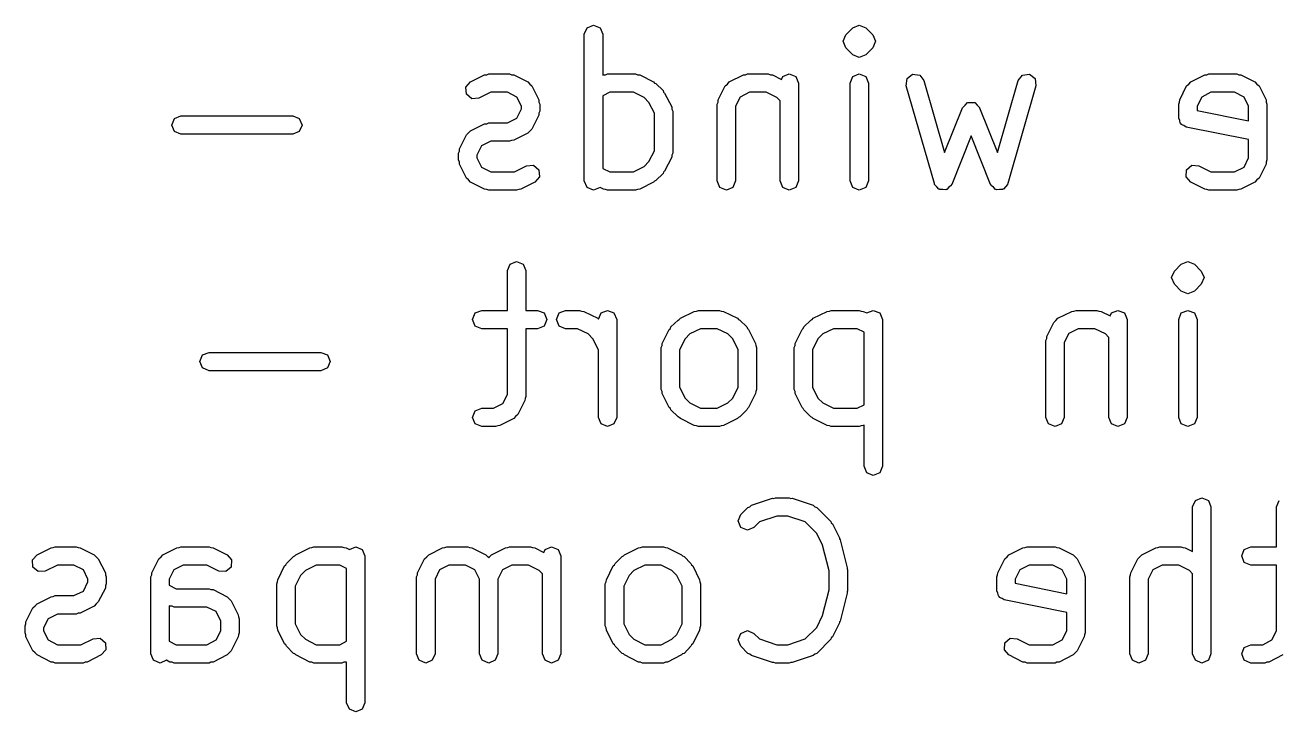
# Model space of a CAD drawing. Extents: x 36 to 138, y -125 to -38.
# Drawn here: x 121.08 to 129.61, y -106.43 to -101.75 of the extents above; entities that cross this region are included whole.
import ezdxf

# ---------------------------------------------------------------- set-up
doc = ezdxf.new("R2010")
doc.units = 0
doc.layers.add('BLACK', color=7, linetype='CONTINUOUS')

msp = doc.modelspace()

# ---------------------------------------------------------------- linework, layer by layer
at = {"layer": 'BLACK', "linetype": 'CONTINUOUS'}
for p, q in [((124.888, -101.815), (124.907, -101.771)), ((124.907, -101.771), (124.951, -101.753)), ((124.951, -101.753), (124.995, -101.771)), ((124.995, -101.771), (125.013, -101.815)), ((126.669, -101.819), (126.716, -101.771)), ((126.716, -101.771), (126.76, -101.753)), ((126.716, -101.771), (126.716, -101.771)), ((126.76, -101.753), (126.805, -101.771)), ((126.805, -101.771), (126.852, -101.819)), ((124.888, -102.815), (124.888, -101.815)), ((125.013, -101.815), (125.013, -102.095)), ((126.65, -101.863), (126.669, -101.819)), ((126.669, -101.907), (126.65, -101.863)), ((126.852, -101.819), (126.871, -101.863)), ((126.871, -101.863), (126.852, -101.907)), ((126.716, -101.955), (126.669, -101.907)), ((126.76, -101.973), (126.716, -101.955)), ((126.805, -101.955), (126.76, -101.973)), ((126.852, -101.907), (126.805, -101.955)), ((126.805, -101.955), (126.805, -101.955)), ((124.082, -102.176), (124.113, -102.14)), ((124.113, -102.14), (124.209, -102.093)), ((124.209, -102.093), (124.223, -102.092)), ((124.223, -102.092), (124.237, -102.086)), ((124.237, -102.086), (124.379, -102.086)), ((124.379, -102.086), (124.393, -102.092)), ((124.393, -102.092), (124.407, -102.093)), ((124.407, -102.093), (124.503, -102.14)), ((124.503, -102.14), (124.516, -102.155)), ((125.013, -102.095), (125.018, -102.093)), ((125.018, -102.093), (125.033, -102.092)), ((125.033, -102.092), (125.046, -102.086)), ((125.046, -102.086), (125.237, -102.086)), ((125.237, -102.086), (125.25, -102.092)), ((125.25, -102.092), (125.265, -102.093)), ((125.265, -102.093), (125.36, -102.14)), ((125.36, -102.14), (125.367, -102.148)), ((125.862, -102.155), (125.875, -102.14)), ((125.875, -102.14), (125.971, -102.093)), ((125.971, -102.093), (125.985, -102.092)), ((125.985, -102.092), (125.999, -102.086)), ((125.999, -102.086), (126.141, -102.086)), ((126.141, -102.086), (126.155, -102.092)), ((126.155, -102.092), (126.169, -102.093)), ((126.169, -102.093), (126.232, -102.124)), ((126.232, -102.124), (126.24, -102.104)), ((126.24, -102.104), (126.284, -102.086)), ((126.284, -102.086), (126.328, -102.104)), ((126.328, -102.104), (126.347, -102.148)), ((126.698, -102.148), (126.716, -102.104)), ((126.716, -102.104), (126.76, -102.086)), ((126.76, -102.086), (126.805, -102.104)), ((126.805, -102.104), (126.823, -102.148)), ((127.081, -102.166), (127.087, -102.118)), ((127.087, -102.118), (127.124, -102.088)), ((127.124, -102.088), (127.172, -102.094)), ((127.172, -102.094), (127.201, -102.131)), ((127.201, -102.131), (127.342, -102.622)), ((127.703, -102.622), (127.843, -102.131)), ((127.843, -102.131), (127.873, -102.094)), ((127.873, -102.094), (127.92, -102.088)), ((127.92, -102.088), (127.958, -102.118)), ((127.958, -102.118), (127.963, -102.166)), ((129.005, -102.155), (129.018, -102.14)), ((129.018, -102.14), (129.113, -102.093)), ((129.113, -102.093), (129.128, -102.092)), ((129.128, -102.092), (129.141, -102.086)), ((129.141, -102.086), (129.332, -102.086)), ((129.332, -102.086), (129.345, -102.092)), ((129.345, -102.092), (129.36, -102.093)), ((129.36, -102.093), (129.455, -102.14)), ((129.455, -102.14), (129.468, -102.155)), ((124.085, -102.224), (124.082, -102.176)), ((124.122, -102.255), (124.085, -102.224)), ((124.251, -102.211), (124.169, -102.252)), ((124.365, -102.211), (124.251, -102.211)), ((124.428, -102.243), (124.365, -102.211)), ((124.516, -102.155), (124.531, -102.168)), ((124.531, -102.168), (124.578, -102.263)), ((125.061, -102.211), (125.013, -102.235)), ((125.222, -102.211), (125.061, -102.211)), ((125.295, -102.247), (125.222, -102.211)), ((125.367, -102.148), (125.376, -102.152)), ((125.376, -102.152), (125.424, -102.199)), ((125.424, -102.199), (125.428, -102.209)), ((125.428, -102.209), (125.435, -102.216)), ((125.435, -102.216), (125.483, -102.311)), ((125.8, -102.263), (125.847, -102.168)), ((125.847, -102.168), (125.862, -102.155)), ((126.013, -102.211), (125.95, -102.243)), ((126.127, -102.211), (126.013, -102.211)), ((126.2, -102.247), (126.127, -102.211)), ((126.347, -102.148), (126.347, -102.815)), ((126.698, -102.815), (126.698, -102.148)), ((126.823, -102.148), (126.823, -102.815)), ((127.272, -102.832), (127.081, -102.166)), ((127.963, -102.166), (127.773, -102.832)), ((128.943, -102.263), (128.99, -102.168)), ((128.99, -102.168), (129.005, -102.155)), ((129.156, -102.211), (129.093, -102.243)), ((129.317, -102.211), (129.156, -102.211)), ((129.381, -102.243), (129.317, -102.211)), ((129.468, -102.155), (129.483, -102.168)), ((129.483, -102.168), (129.531, -102.263)), ((124.169, -102.252), (124.122, -102.255)), ((124.46, -102.306), (124.428, -102.243)), ((124.46, -102.324), (124.46, -102.306)), ((124.578, -102.263), (124.579, -102.278)), ((124.579, -102.278), (124.585, -102.291)), ((124.585, -102.291), (124.585, -102.339)), ((125.013, -102.235), (125.013, -102.729)), ((125.328, -102.281), (125.295, -102.247)), ((125.365, -102.354), (125.328, -102.281)), ((125.793, -102.291), (125.799, -102.278)), ((125.793, -102.815), (125.793, -102.291)), ((125.799, -102.278), (125.8, -102.263)), ((125.95, -102.243), (125.918, -102.306)), ((125.918, -102.306), (125.918, -102.815)), ((126.222, -102.27), (126.2, -102.247)), ((126.222, -102.815), (126.222, -102.27)), ((127.465, -102.314), (127.481, -102.298)), ((127.481, -102.298), (127.498, -102.281)), ((127.498, -102.281), (127.499, -102.281)), ((127.499, -102.281), (127.499, -102.281)), ((127.499, -102.281), (127.522, -102.281)), ((127.522, -102.281), (127.546, -102.281)), ((127.546, -102.281), (127.546, -102.281)), ((127.546, -102.281), (127.547, -102.281)), ((127.547, -102.281), (127.563, -102.298)), ((127.563, -102.298), (127.58, -102.314)), ((128.936, -102.291), (128.942, -102.278)), ((128.936, -102.387), (128.936, -102.291)), ((128.942, -102.278), (128.943, -102.263)), ((129.093, -102.243), (129.061, -102.306)), ((129.061, -102.306), (129.061, -102.335)), ((129.412, -102.306), (129.381, -102.243)), ((129.412, -102.406), (129.412, -102.306)), ((129.531, -102.263), (129.532, -102.278)), ((129.532, -102.278), (129.537, -102.291)), ((129.537, -102.291), (129.537, -102.672)), ((122.079, -102.434), (122.097, -102.39)), ((122.097, -102.39), (122.141, -102.372)), ((122.141, -102.372), (122.903, -102.372)), ((122.903, -102.372), (122.947, -102.39)), ((122.947, -102.39), (122.966, -102.434)), ((124.365, -102.419), (124.428, -102.388)), ((124.428, -102.388), (124.46, -102.324)), ((124.578, -102.367), (124.531, -102.462)), ((124.579, -102.352), (124.578, -102.367)), ((124.585, -102.339), (124.579, -102.352)), ((125.365, -102.61), (125.365, -102.354)), ((125.483, -102.311), (125.484, -102.325)), ((125.484, -102.325), (125.49, -102.339)), ((125.49, -102.339), (125.49, -102.625)), ((127.342, -102.622), (127.464, -102.316)), ((127.464, -102.316), (127.465, -102.315)), ((127.465, -102.315), (127.465, -102.314)), ((127.58, -102.314), (127.58, -102.315)), ((127.58, -102.315), (127.58, -102.316)), ((127.58, -102.316), (127.703, -102.622)), ((128.943, -102.403), (128.936, -102.387)), ((129.061, -102.335), (129.412, -102.406)), ((122.097, -102.478), (122.079, -102.434)), ((122.141, -102.497), (122.097, -102.478)), ((122.947, -102.478), (122.903, -102.497)), ((122.966, -102.434), (122.947, -102.478)), ((124.1, -102.488), (124.113, -102.474)), ((124.113, -102.474), (124.209, -102.426)), ((124.209, -102.426), (124.223, -102.425)), ((124.223, -102.425), (124.237, -102.419)), ((124.237, -102.419), (124.365, -102.419)), ((124.516, -102.475), (124.503, -102.49)), ((124.531, -102.462), (124.516, -102.475)), ((128.947, -102.421), (128.943, -102.403)), ((128.952, -102.425), (128.947, -102.421)), ((128.954, -102.431), (128.952, -102.425)), ((128.971, -102.438), (128.954, -102.431)), ((128.986, -102.448), (128.971, -102.438)), ((129.412, -102.533), (128.986, -102.448)), ((122.903, -102.497), (122.141, -102.497)), ((124.038, -102.597), (124.085, -102.501)), ((124.085, -102.501), (124.1, -102.488)), ((124.251, -102.544), (124.188, -102.576)), ((124.379, -102.544), (124.251, -102.544)), ((124.393, -102.539), (124.379, -102.544)), ((124.407, -102.538), (124.393, -102.539)), ((124.503, -102.49), (124.407, -102.538)), ((127.522, -102.507), (127.39, -102.838)), ((127.655, -102.838), (127.522, -102.507)), ((129.412, -102.658), (129.412, -102.533)), ((124.031, -102.625), (124.037, -102.611)), ((124.031, -102.672), (124.031, -102.625)), ((124.037, -102.611), (124.038, -102.597)), ((124.188, -102.576), (124.156, -102.639)), ((124.156, -102.639), (124.156, -102.658)), ((125.328, -102.683), (125.365, -102.61)), ((125.484, -102.638), (125.483, -102.653)), ((125.49, -102.625), (125.484, -102.638)), ((124.037, -102.686), (124.031, -102.672)), ((124.038, -102.7), (124.037, -102.686)), ((124.085, -102.795), (124.038, -102.7)), ((124.156, -102.658), (124.188, -102.721)), ((124.188, -102.721), (124.251, -102.753)), ((124.412, -102.753), (124.494, -102.712)), ((124.494, -102.712), (124.542, -102.708)), ((124.542, -102.708), (124.578, -102.74)), ((125.013, -102.729), (125.061, -102.753)), ((125.222, -102.753), (125.295, -102.716)), ((125.295, -102.716), (125.328, -102.683)), ((125.483, -102.653), (125.435, -102.748)), ((128.99, -102.74), (129.026, -102.708)), ((129.026, -102.708), (129.074, -102.712)), ((129.074, -102.712), (129.156, -102.753)), ((129.317, -102.753), (129.381, -102.721)), ((129.381, -102.721), (129.412, -102.658)), ((129.531, -102.7), (129.483, -102.795)), ((129.532, -102.686), (129.531, -102.7)), ((129.537, -102.672), (129.532, -102.686)), ((124.1, -102.808), (124.085, -102.795)), ((124.113, -102.823), (124.1, -102.808)), ((124.251, -102.753), (124.412, -102.753)), ((124.582, -102.787), (124.55, -102.823)), ((124.578, -102.74), (124.582, -102.787)), ((124.907, -102.859), (124.888, -102.815)), ((125.061, -102.753), (125.222, -102.753)), ((125.367, -102.816), (125.36, -102.823)), ((125.376, -102.812), (125.367, -102.816)), ((125.424, -102.764), (125.376, -102.812)), ((125.428, -102.755), (125.424, -102.764)), ((125.435, -102.748), (125.428, -102.755)), ((125.811, -102.859), (125.793, -102.815)), ((125.918, -102.815), (125.9, -102.859)), ((126.24, -102.859), (126.222, -102.815)), ((126.347, -102.815), (126.328, -102.859)), ((126.716, -102.859), (126.698, -102.815)), ((126.823, -102.815), (126.805, -102.859)), ((128.987, -102.787), (128.99, -102.74)), ((129.018, -102.823), (128.987, -102.787)), ((129.156, -102.753), (129.317, -102.753)), ((129.468, -102.808), (129.455, -102.823)), ((129.483, -102.795), (129.468, -102.808)), ((124.209, -102.871), (124.113, -102.823)), ((124.223, -102.872), (124.209, -102.871)), ((124.237, -102.878), (124.223, -102.872)), ((124.427, -102.878), (124.237, -102.878)), ((124.441, -102.872), (124.427, -102.878)), ((124.455, -102.871), (124.441, -102.872)), ((124.55, -102.823), (124.455, -102.871)), ((124.951, -102.878), (124.907, -102.859)), ((124.995, -102.859), (124.951, -102.878)), ((125.018, -102.871), (124.995, -102.859)), ((125.033, -102.872), (125.018, -102.871)), ((125.046, -102.878), (125.033, -102.872)), ((125.237, -102.878), (125.046, -102.878)), ((125.25, -102.872), (125.237, -102.878)), ((125.265, -102.871), (125.25, -102.872)), ((125.36, -102.823), (125.265, -102.871)), ((125.856, -102.878), (125.811, -102.859)), ((125.9, -102.859), (125.856, -102.878)), ((126.284, -102.878), (126.24, -102.859)), ((126.328, -102.859), (126.284, -102.878)), ((126.76, -102.878), (126.716, -102.859)), ((126.805, -102.859), (126.76, -102.878)), ((127.274, -102.836), (127.272, -102.832)), ((127.274, -102.84), (127.274, -102.836)), ((127.289, -102.854), (127.274, -102.84)), ((127.302, -102.87), (127.289, -102.854)), ((127.306, -102.87), (127.302, -102.87)), ((127.309, -102.873), (127.306, -102.87)), ((127.329, -102.873), (127.309, -102.873)), ((127.349, -102.875), (127.329, -102.873)), ((127.352, -102.873), (127.349, -102.875)), ((127.356, -102.873), (127.352, -102.873)), ((127.371, -102.858), (127.356, -102.873)), ((127.386, -102.845), (127.371, -102.858)), ((127.387, -102.841), (127.386, -102.845)), ((127.39, -102.838), (127.387, -102.841)), ((127.658, -102.841), (127.655, -102.838)), ((127.658, -102.845), (127.658, -102.841)), ((127.674, -102.858), (127.658, -102.845)), ((127.688, -102.873), (127.674, -102.858)), ((127.692, -102.873), (127.688, -102.873)), ((127.696, -102.875), (127.692, -102.873)), ((127.716, -102.873), (127.696, -102.875)), ((127.736, -102.873), (127.716, -102.873)), ((127.739, -102.87), (127.736, -102.873)), ((127.743, -102.87), (127.739, -102.87)), ((127.756, -102.854), (127.743, -102.87)), ((127.77, -102.84), (127.756, -102.854)), ((127.773, -102.832), (127.77, -102.836)), ((127.77, -102.836), (127.77, -102.84)), ((129.113, -102.871), (129.018, -102.823)), ((129.128, -102.872), (129.113, -102.871)), ((129.141, -102.878), (129.128, -102.872)), ((129.332, -102.878), (129.141, -102.878)), ((129.345, -102.872), (129.332, -102.878)), ((129.36, -102.871), (129.345, -102.872)), ((129.455, -102.823), (129.36, -102.871)), ((124.365, -103.425), (124.383, -103.381)), ((124.383, -103.381), (124.427, -103.363)), ((124.427, -103.363), (124.471, -103.381)), ((124.471, -103.381), (124.49, -103.425)), ((128.907, -103.429), (128.954, -103.381)), ((128.954, -103.381), (128.999, -103.363)), ((128.954, -103.381), (128.954, -103.381)), ((128.999, -103.363), (129.043, -103.381)), ((129.043, -103.381), (129.09, -103.429)), ((124.365, -103.696), (124.365, -103.425)), ((124.49, -103.425), (124.49, -103.696)), ((128.888, -103.473), (128.907, -103.429)), ((128.907, -103.517), (128.888, -103.473)), ((129.09, -103.429), (129.109, -103.473)), ((129.109, -103.473), (129.09, -103.517)), ((128.954, -103.565), (128.907, -103.517)), ((128.999, -103.583), (128.954, -103.565)), ((128.954, -103.565), (128.954, -103.565)), ((129.043, -103.565), (128.999, -103.583)), ((129.09, -103.517), (129.043, -103.565)), ((124.126, -103.758), (124.145, -103.714)), ((124.145, -103.803), (124.126, -103.758)), ((124.145, -103.714), (124.189, -103.696)), ((124.189, -103.696), (124.365, -103.696)), ((124.49, -103.696), (124.57, -103.696)), ((124.57, -103.696), (124.614, -103.714)), ((124.614, -103.714), (124.632, -103.758)), ((124.632, -103.758), (124.614, -103.803)), ((124.698, -103.758), (124.716, -103.714)), ((124.716, -103.803), (124.698, -103.758)), ((124.716, -103.714), (124.76, -103.696)), ((124.76, -103.696), (124.856, -103.696)), ((124.856, -103.696), (124.869, -103.702)), ((124.869, -103.702), (124.884, -103.703)), ((124.884, -103.703), (124.979, -103.75)), ((124.979, -103.75), (124.984, -103.757)), ((124.984, -103.757), (125.002, -103.714)), ((125.002, -103.714), (125.046, -103.696)), ((125.046, -103.696), (125.09, -103.714)), ((125.09, -103.714), (125.109, -103.758)), ((125.109, -103.758), (125.109, -104.425)), ((125.526, -103.762), (125.535, -103.758)), ((125.535, -103.758), (125.542, -103.75)), ((125.542, -103.75), (125.637, -103.703)), ((125.637, -103.703), (125.652, -103.702)), ((125.652, -103.702), (125.665, -103.696)), ((125.665, -103.696), (125.808, -103.696)), ((125.808, -103.696), (125.821, -103.702)), ((125.821, -103.702), (125.836, -103.703)), ((125.836, -103.703), (125.931, -103.75)), ((125.931, -103.75), (125.938, -103.758)), ((125.938, -103.758), (125.947, -103.762)), ((126.431, -103.762), (126.44, -103.758)), ((126.44, -103.758), (126.447, -103.75)), ((126.447, -103.75), (126.542, -103.703)), ((126.542, -103.703), (126.557, -103.702)), ((126.557, -103.702), (126.57, -103.696)), ((126.57, -103.696), (126.76, -103.696)), ((126.76, -103.696), (126.774, -103.702)), ((126.774, -103.702), (126.788, -103.703)), ((126.788, -103.703), (126.812, -103.714)), ((126.812, -103.714), (126.856, -103.696)), ((126.856, -103.696), (126.9, -103.714)), ((126.9, -103.714), (126.918, -103.758)), ((126.918, -103.758), (126.918, -104.758)), ((128.1, -103.765), (128.113, -103.75)), ((128.113, -103.75), (128.209, -103.703)), ((128.209, -103.703), (128.223, -103.702)), ((128.223, -103.702), (128.237, -103.696)), ((128.237, -103.696), (128.379, -103.696)), ((128.379, -103.696), (128.393, -103.702)), ((128.393, -103.702), (128.407, -103.703)), ((128.407, -103.703), (128.47, -103.734)), ((128.47, -103.734), (128.478, -103.714)), ((128.478, -103.714), (128.522, -103.696)), ((128.522, -103.696), (128.567, -103.714)), ((128.567, -103.714), (128.585, -103.758)), ((128.585, -103.758), (128.585, -104.425)), ((128.936, -103.758), (128.954, -103.714)), ((128.936, -104.425), (128.936, -103.758)), ((128.954, -103.714), (128.999, -103.696)), ((128.999, -103.696), (129.043, -103.714)), ((129.043, -103.714), (129.061, -103.758)), ((129.061, -103.758), (129.061, -104.425)), ((124.189, -103.821), (124.145, -103.803)), ((124.365, -103.821), (124.189, -103.821)), ((124.365, -104.268), (124.365, -103.821)), ((124.57, -103.821), (124.49, -103.821)), ((124.49, -103.821), (124.49, -104.282)), ((124.614, -103.803), (124.57, -103.821)), ((124.76, -103.821), (124.716, -103.803)), ((124.841, -103.821), (124.76, -103.821)), ((124.914, -103.857), (124.841, -103.821)), ((125.419, -103.921), (125.466, -103.826)), ((125.466, -103.826), (125.474, -103.819)), ((125.474, -103.819), (125.478, -103.809)), ((125.478, -103.809), (125.526, -103.762)), ((125.68, -103.821), (125.607, -103.857)), ((125.793, -103.821), (125.68, -103.821)), ((125.866, -103.857), (125.793, -103.821)), ((125.947, -103.762), (125.995, -103.809)), ((125.995, -103.809), (125.999, -103.819)), ((125.999, -103.819), (126.007, -103.826)), ((126.007, -103.826), (126.054, -103.921)), ((126.324, -103.921), (126.371, -103.826)), ((126.371, -103.826), (126.379, -103.819)), ((126.379, -103.819), (126.383, -103.809)), ((126.383, -103.809), (126.431, -103.762)), ((126.585, -103.821), (126.512, -103.857)), ((126.746, -103.821), (126.585, -103.821)), ((126.793, -103.845), (126.746, -103.821)), ((126.793, -104.339), (126.793, -103.845)), ((128.038, -103.873), (128.085, -103.778)), ((128.085, -103.778), (128.1, -103.765)), ((128.251, -103.821), (128.188, -103.853)), ((128.365, -103.821), (128.251, -103.821)), ((128.438, -103.857), (128.365, -103.821)), ((124.947, -103.891), (124.914, -103.857)), ((124.984, -103.964), (124.947, -103.891)), ((125.418, -103.935), (125.419, -103.921)), ((125.574, -103.891), (125.537, -103.964)), ((125.607, -103.857), (125.574, -103.891)), ((125.9, -103.891), (125.866, -103.857)), ((125.936, -103.964), (125.9, -103.891)), ((126.054, -103.921), (126.055, -103.935)), ((126.323, -103.935), (126.324, -103.921)), ((126.478, -103.891), (126.442, -103.964)), ((126.512, -103.857), (126.478, -103.891)), ((128.031, -103.901), (128.037, -103.888)), ((128.031, -104.425), (128.031, -103.901)), ((128.037, -103.888), (128.038, -103.873)), ((128.188, -103.853), (128.156, -103.916)), ((128.156, -103.916), (128.156, -104.425)), ((128.46, -103.88), (128.438, -103.857)), ((128.46, -104.425), (128.46, -103.88)), ((122.269, -104.044), (122.288, -104)), ((122.288, -104), (122.332, -103.982)), ((122.332, -103.982), (123.094, -103.982)), ((123.094, -103.982), (123.138, -104)), ((123.138, -104), (123.156, -104.044)), ((124.984, -104.425), (124.984, -103.964)), ((125.412, -103.949), (125.418, -103.935)), ((125.412, -104.235), (125.412, -103.949)), ((125.537, -103.964), (125.537, -104.22)), ((125.936, -104.22), (125.936, -103.964)), ((126.055, -103.935), (126.061, -103.949)), ((126.061, -103.949), (126.061, -104.235)), ((126.317, -103.949), (126.323, -103.935)), ((126.317, -104.235), (126.317, -103.949)), ((126.442, -103.964), (126.442, -104.22)), ((122.288, -104.088), (122.269, -104.044)), ((122.332, -104.107), (122.288, -104.088)), ((123.138, -104.088), (123.094, -104.107)), ((123.156, -104.044), (123.138, -104.088)), ((123.094, -104.107), (122.332, -104.107)), ((124.333, -104.331), (124.365, -104.268)), ((125.418, -104.248), (125.412, -104.235)), ((125.419, -104.263), (125.418, -104.248)), ((125.466, -104.358), (125.419, -104.263)), ((125.537, -104.22), (125.574, -104.293)), ((125.9, -104.293), (125.936, -104.22)), ((126.054, -104.263), (126.007, -104.358)), ((126.055, -104.248), (126.054, -104.263)), ((126.061, -104.235), (126.055, -104.248)), ((126.323, -104.248), (126.317, -104.235)), ((126.324, -104.263), (126.323, -104.248)), ((126.371, -104.358), (126.324, -104.263)), ((126.442, -104.22), (126.478, -104.293)), ((124.269, -104.363), (124.333, -104.331)), ((124.483, -104.31), (124.435, -104.405)), ((124.484, -104.296), (124.483, -104.31)), ((124.49, -104.282), (124.484, -104.296)), ((125.474, -104.365), (125.466, -104.358)), ((125.574, -104.293), (125.607, -104.326)), ((125.607, -104.326), (125.68, -104.363)), ((125.793, -104.363), (125.866, -104.326)), ((125.866, -104.326), (125.9, -104.293)), ((126.007, -104.358), (125.999, -104.365)), ((126.379, -104.365), (126.371, -104.358)), ((126.478, -104.293), (126.512, -104.326)), ((126.512, -104.326), (126.585, -104.363)), ((126.746, -104.363), (126.793, -104.339)), ((124.126, -104.425), (124.145, -104.381)), ((124.145, -104.469), (124.126, -104.425)), ((124.145, -104.381), (124.189, -104.363)), ((124.189, -104.363), (124.269, -104.363)), ((124.407, -104.433), (124.312, -104.481)), ((124.42, -104.418), (124.407, -104.433)), ((124.435, -104.405), (124.42, -104.418)), ((125.002, -104.469), (124.984, -104.425)), ((125.109, -104.425), (125.09, -104.469)), ((125.478, -104.374), (125.474, -104.365)), ((125.526, -104.422), (125.478, -104.374)), ((125.535, -104.426), (125.526, -104.422)), ((125.542, -104.433), (125.535, -104.426)), ((125.637, -104.481), (125.542, -104.433)), ((125.68, -104.363), (125.793, -104.363)), ((125.931, -104.433), (125.836, -104.481)), ((125.938, -104.426), (125.931, -104.433)), ((125.947, -104.422), (125.938, -104.426)), ((125.995, -104.374), (125.947, -104.422)), ((125.999, -104.365), (125.995, -104.374)), ((126.383, -104.374), (126.379, -104.365)), ((126.431, -104.422), (126.383, -104.374)), ((126.44, -104.426), (126.431, -104.422)), ((126.447, -104.433), (126.44, -104.426)), ((126.542, -104.481), (126.447, -104.433)), ((126.585, -104.363), (126.746, -104.363)), ((128.05, -104.469), (128.031, -104.425)), ((128.156, -104.425), (128.138, -104.469)), ((128.478, -104.469), (128.46, -104.425)), ((128.585, -104.425), (128.567, -104.469)), ((128.954, -104.469), (128.936, -104.425)), ((129.061, -104.425), (129.043, -104.469)), ((124.189, -104.488), (124.145, -104.469)), ((124.284, -104.488), (124.189, -104.488)), ((124.298, -104.482), (124.284, -104.488)), ((124.312, -104.481), (124.298, -104.482)), ((125.046, -104.488), (125.002, -104.469)), ((125.09, -104.469), (125.046, -104.488)), ((125.652, -104.482), (125.637, -104.481)), ((125.665, -104.488), (125.652, -104.482)), ((125.808, -104.488), (125.665, -104.488)), ((125.821, -104.482), (125.808, -104.488)), ((125.836, -104.481), (125.821, -104.482)), ((126.557, -104.482), (126.542, -104.481)), ((126.57, -104.488), (126.557, -104.482)), ((126.76, -104.488), (126.57, -104.488)), ((126.774, -104.482), (126.76, -104.488)), ((126.788, -104.481), (126.774, -104.482)), ((126.793, -104.479), (126.788, -104.481)), ((126.793, -104.758), (126.793, -104.479)), ((128.094, -104.488), (128.05, -104.469)), ((128.138, -104.469), (128.094, -104.488)), ((128.522, -104.488), (128.478, -104.469)), ((128.567, -104.469), (128.522, -104.488)), ((128.999, -104.488), (128.954, -104.469)), ((129.043, -104.469), (128.999, -104.488)), ((126.811, -104.803), (126.793, -104.758)), ((126.918, -104.758), (126.9, -104.803)), ((126.856, -104.821), (126.811, -104.803)), ((126.9, -104.803), (126.856, -104.821)), ((125.954, -105.086), (126.002, -105.039)), ((126.002, -105.039), (126.015, -105.033)), ((126.015, -105.033), (126.026, -105.023)), ((126.026, -105.023), (126.169, -104.976)), ((126.169, -104.976), (126.179, -104.977)), ((126.179, -104.977), (126.189, -104.973)), ((126.189, -104.973), (126.284, -104.973)), ((126.284, -104.973), (126.294, -104.977)), ((126.294, -104.977), (126.304, -104.976)), ((126.304, -104.976), (126.447, -105.023)), ((126.447, -105.023), (126.458, -105.033)), ((126.458, -105.033), (126.471, -105.039)), ((126.471, -105.039), (126.567, -105.134)), ((129.031, -105.035), (129.05, -104.991)), ((129.031, -105.339), (129.031, -105.035)), ((129.05, -104.991), (129.094, -104.973)), ((129.094, -104.973), (129.138, -104.991)), ((129.138, -104.991), (129.156, -105.035)), ((129.156, -105.035), (129.156, -106.035)), ((129.603, -105.035), (129.621, -104.991)), ((129.603, -105.306), (129.603, -105.035)), ((125.936, -105.13), (125.954, -105.086)), ((126.199, -105.098), (126.08, -105.137)), ((126.274, -105.098), (126.199, -105.098)), ((126.393, -105.137), (126.274, -105.098)), ((125.954, -105.175), (125.936, -105.13)), ((125.999, -105.193), (125.954, -105.175)), ((126.043, -105.175), (125.999, -105.193)), ((126.08, -105.137), (126.043, -105.175)), ((126.471, -105.215), (126.393, -105.137)), ((126.567, -105.134), (126.57, -105.143)), ((126.57, -105.143), (126.578, -105.15)), ((126.578, -105.15), (126.626, -105.245)), ((126.511, -105.295), (126.471, -105.215)), ((126.555, -105.471), (126.511, -105.295)), ((126.626, -105.245), (126.626, -105.252)), ((126.626, -105.252), (126.631, -105.258)), ((126.631, -105.258), (126.678, -105.449)), ((121.13, -105.396), (121.161, -105.36)), ((121.161, -105.36), (121.256, -105.313)), ((121.256, -105.313), (121.271, -105.312)), ((121.271, -105.312), (121.284, -105.306)), ((121.284, -105.306), (121.427, -105.306)), ((121.427, -105.306), (121.441, -105.312)), ((121.441, -105.312), (121.455, -105.313)), ((121.455, -105.313), (121.55, -105.36)), ((121.55, -105.36), (121.563, -105.375)), ((121.563, -105.375), (121.578, -105.388)), ((121.99, -105.388), (122.005, -105.375)), ((122.005, -105.375), (122.018, -105.36)), ((122.018, -105.36), (122.113, -105.313)), ((122.113, -105.313), (122.128, -105.312)), ((122.128, -105.312), (122.141, -105.306)), ((122.141, -105.306), (122.332, -105.306)), ((122.332, -105.306), (122.345, -105.312)), ((122.345, -105.312), (122.36, -105.313)), ((122.36, -105.313), (122.455, -105.36)), ((122.455, -105.36), (122.486, -105.396)), ((122.859, -105.419), (122.907, -105.372)), ((122.907, -105.372), (122.916, -105.368)), ((122.916, -105.368), (122.923, -105.36)), ((122.923, -105.36), (123.018, -105.313)), ((123.018, -105.313), (123.033, -105.312)), ((123.033, -105.312), (123.046, -105.306)), ((123.046, -105.306), (123.237, -105.306)), ((123.237, -105.306), (123.25, -105.312)), ((123.25, -105.312), (123.265, -105.313)), ((123.265, -105.313), (123.288, -105.324)), ((123.288, -105.324), (123.332, -105.306)), ((123.332, -105.306), (123.376, -105.324)), ((123.376, -105.324), (123.394, -105.368)), ((123.394, -105.368), (123.394, -106.368)), ((123.8, -105.388), (123.815, -105.375)), ((123.815, -105.375), (123.828, -105.36)), ((123.828, -105.36), (123.923, -105.313)), ((123.923, -105.313), (123.937, -105.312)), ((123.937, -105.312), (123.951, -105.306)), ((123.951, -105.306), (124.094, -105.306)), ((124.094, -105.306), (124.107, -105.312)), ((124.107, -105.312), (124.122, -105.313)), ((124.122, -105.313), (124.217, -105.36)), ((124.217, -105.36), (124.23, -105.375)), ((124.23, -105.375), (124.237, -105.381)), ((124.237, -105.381), (124.243, -105.375)), ((124.243, -105.375), (124.256, -105.36)), ((124.256, -105.36), (124.352, -105.313)), ((124.352, -105.313), (124.366, -105.312)), ((124.366, -105.312), (124.379, -105.306)), ((124.379, -105.306), (124.522, -105.306)), ((124.522, -105.306), (124.536, -105.312)), ((124.536, -105.312), (124.55, -105.313)), ((124.55, -105.313), (124.613, -105.344)), ((124.613, -105.344), (124.621, -105.324)), ((124.621, -105.324), (124.665, -105.306)), ((124.665, -105.306), (124.709, -105.324)), ((124.709, -105.324), (124.728, -105.368)), ((124.728, -105.368), (124.728, -106.035)), ((125.097, -105.419), (125.145, -105.372)), ((125.145, -105.372), (125.154, -105.368)), ((125.154, -105.368), (125.161, -105.36)), ((125.161, -105.36), (125.256, -105.313)), ((125.256, -105.313), (125.271, -105.312)), ((125.271, -105.312), (125.284, -105.306)), ((125.284, -105.306), (125.427, -105.306)), ((125.427, -105.306), (125.441, -105.312)), ((125.441, -105.312), (125.455, -105.313)), ((125.455, -105.313), (125.55, -105.36)), ((125.55, -105.36), (125.557, -105.368)), ((125.557, -105.368), (125.567, -105.372)), ((125.567, -105.372), (125.614, -105.419)), ((127.752, -105.388), (127.767, -105.375)), ((127.767, -105.375), (127.78, -105.36)), ((127.78, -105.36), (127.875, -105.313)), ((127.875, -105.313), (127.89, -105.312)), ((127.89, -105.312), (127.903, -105.306)), ((127.903, -105.306), (128.094, -105.306)), ((128.094, -105.306), (128.107, -105.312)), ((128.107, -105.312), (128.122, -105.313)), ((128.122, -105.313), (128.217, -105.36)), ((128.217, -105.36), (128.23, -105.375)), ((128.23, -105.375), (128.245, -105.388)), ((128.657, -105.388), (128.672, -105.375)), ((128.672, -105.375), (128.685, -105.36)), ((128.685, -105.36), (128.78, -105.313)), ((128.78, -105.313), (128.795, -105.312)), ((128.795, -105.312), (128.808, -105.306)), ((128.808, -105.306), (128.951, -105.306)), ((128.951, -105.306), (128.964, -105.312)), ((128.964, -105.312), (128.979, -105.313)), ((128.979, -105.313), (129.031, -105.339)), ((129.365, -105.368), (129.383, -105.324)), ((129.383, -105.413), (129.365, -105.368)), ((129.383, -105.324), (129.427, -105.306)), ((129.427, -105.306), (129.603, -105.306)), ((121.133, -105.444), (121.13, -105.396)), ((121.169, -105.475), (121.133, -105.444)), ((121.299, -105.431), (121.217, -105.472)), ((121.412, -105.431), (121.299, -105.431)), ((121.476, -105.463), (121.412, -105.431)), ((121.507, -105.526), (121.476, -105.463)), ((121.578, -105.388), (121.626, -105.483)), ((121.943, -105.483), (121.99, -105.388)), ((122.093, -105.463), (122.061, -105.526)), ((122.156, -105.431), (122.093, -105.463)), ((122.317, -105.431), (122.156, -105.431)), ((122.399, -105.472), (122.317, -105.431)), ((122.483, -105.444), (122.447, -105.475)), ((122.486, -105.396), (122.483, -105.444)), ((122.8, -105.531), (122.847, -105.436)), ((122.847, -105.436), (122.855, -105.429)), ((122.855, -105.429), (122.859, -105.419)), ((122.988, -105.467), (122.955, -105.501)), ((123.061, -105.431), (122.988, -105.467)), ((123.222, -105.431), (123.061, -105.431)), ((123.269, -105.455), (123.222, -105.431)), ((123.269, -105.949), (123.269, -105.455)), ((123.752, -105.483), (123.8, -105.388)), ((123.902, -105.463), (123.871, -105.526)), ((123.966, -105.431), (123.902, -105.463)), ((124.079, -105.431), (123.966, -105.431)), ((124.142, -105.463), (124.079, -105.431)), ((124.174, -105.526), (124.142, -105.463)), ((124.331, -105.463), (124.299, -105.526)), ((124.394, -105.431), (124.331, -105.463)), ((124.508, -105.431), (124.394, -105.431)), ((124.581, -105.467), (124.508, -105.431)), ((124.603, -105.49), (124.581, -105.467)), ((125.038, -105.531), (125.085, -105.436)), ((125.085, -105.436), (125.093, -105.429)), ((125.093, -105.429), (125.097, -105.419)), ((125.226, -105.467), (125.193, -105.501)), ((125.299, -105.431), (125.226, -105.467)), ((125.412, -105.431), (125.299, -105.431)), ((125.485, -105.467), (125.412, -105.431)), ((125.519, -105.501), (125.485, -105.467)), ((125.614, -105.419), (125.618, -105.429)), ((125.618, -105.429), (125.626, -105.436)), ((125.626, -105.436), (125.673, -105.531)), ((126.678, -105.449), (126.677, -105.456)), ((126.677, -105.456), (126.68, -105.464)), ((126.68, -105.464), (126.68, -105.607)), ((127.705, -105.483), (127.752, -105.388)), ((127.855, -105.463), (127.823, -105.526)), ((127.918, -105.431), (127.855, -105.463)), ((128.079, -105.431), (127.918, -105.431)), ((128.142, -105.463), (128.079, -105.431)), ((128.174, -105.526), (128.142, -105.463)), ((128.245, -105.388), (128.293, -105.483)), ((128.609, -105.483), (128.657, -105.388)), ((128.759, -105.463), (128.728, -105.526)), ((128.823, -105.431), (128.759, -105.463)), ((128.936, -105.431), (128.823, -105.431)), ((129.009, -105.467), (128.936, -105.431)), ((129.031, -105.49), (129.009, -105.467)), ((129.427, -105.431), (129.383, -105.413)), ((129.603, -105.431), (129.427, -105.431)), ((129.603, -105.878), (129.603, -105.431)), ((121.217, -105.472), (121.169, -105.475)), ((121.476, -105.608), (121.507, -105.544)), ((121.507, -105.544), (121.507, -105.526)), ((121.626, -105.483), (121.627, -105.498)), ((121.627, -105.498), (121.632, -105.511)), ((121.632, -105.511), (121.632, -105.559)), ((121.936, -105.511), (121.942, -105.498)), ((121.936, -106.035), (121.936, -105.511)), ((121.942, -105.498), (121.943, -105.483)), ((122.061, -105.526), (122.061, -105.568)), ((122.447, -105.475), (122.399, -105.472)), ((122.793, -105.559), (122.799, -105.545)), ((122.799, -105.545), (122.8, -105.531)), ((122.955, -105.501), (122.918, -105.574)), ((123.746, -105.511), (123.751, -105.498)), ((123.746, -106.035), (123.746, -105.511)), ((123.751, -105.498), (123.752, -105.483)), ((123.871, -105.526), (123.871, -106.035)), ((124.174, -106.035), (124.174, -105.526)), ((124.299, -105.526), (124.299, -106.035)), ((124.603, -106.035), (124.603, -105.49)), ((125.031, -105.559), (125.037, -105.545)), ((125.037, -105.545), (125.038, -105.531)), ((125.193, -105.501), (125.156, -105.574)), ((125.555, -105.574), (125.519, -105.501)), ((125.673, -105.531), (125.675, -105.545)), ((125.675, -105.545), (125.68, -105.559)), ((126.555, -105.599), (126.555, -105.471)), ((127.698, -105.511), (127.703, -105.498)), ((127.698, -105.607), (127.698, -105.511)), ((127.703, -105.498), (127.705, -105.483)), ((127.823, -105.526), (127.823, -105.555)), ((128.174, -105.626), (128.174, -105.526)), ((128.293, -105.483), (128.294, -105.498)), ((128.294, -105.498), (128.299, -105.511)), ((128.299, -105.511), (128.299, -105.892)), ((128.603, -105.511), (128.608, -105.498)), ((128.603, -106.035), (128.603, -105.511)), ((128.608, -105.498), (128.609, -105.483)), ((128.728, -105.526), (128.728, -106.035)), ((129.031, -106.035), (129.031, -105.49)), ((121.412, -105.639), (121.476, -105.608)), ((121.626, -105.587), (121.578, -105.682)), ((121.627, -105.572), (121.626, -105.587)), ((121.632, -105.559), (121.627, -105.572)), ((122.061, -105.568), (122.109, -105.592)), ((122.109, -105.592), (122.332, -105.592)), ((122.332, -105.592), (122.345, -105.597)), ((122.345, -105.597), (122.36, -105.598)), ((122.36, -105.598), (122.455, -105.646)), ((122.793, -105.845), (122.793, -105.559)), ((122.918, -105.574), (122.918, -105.83)), ((125.031, -105.845), (125.031, -105.559)), ((125.156, -105.574), (125.156, -105.83)), ((125.555, -105.83), (125.555, -105.574)), ((125.68, -105.559), (125.68, -105.845)), ((126.511, -105.775), (126.555, -105.599)), ((126.678, -105.622), (126.631, -105.812)), ((126.68, -105.607), (126.677, -105.614)), ((126.677, -105.614), (126.678, -105.622)), ((127.705, -105.623), (127.698, -105.607)), ((127.708, -105.641), (127.705, -105.623)), ((127.823, -105.555), (128.174, -105.626)), ((121.085, -105.817), (121.133, -105.721)), ((121.133, -105.721), (121.148, -105.708)), ((121.148, -105.708), (121.161, -105.694)), ((121.161, -105.694), (121.256, -105.646)), ((121.256, -105.646), (121.271, -105.645)), ((121.271, -105.645), (121.284, -105.639)), ((121.284, -105.639), (121.412, -105.639)), ((121.55, -105.71), (121.455, -105.758)), ((121.563, -105.695), (121.55, -105.71)), ((121.578, -105.682), (121.563, -105.695)), ((122.066, -105.71), (122.061, -105.708)), ((122.061, -105.708), (122.061, -105.949)), ((122.08, -105.711), (122.066, -105.71)), ((122.094, -105.717), (122.08, -105.711)), ((122.317, -105.717), (122.094, -105.717)), ((122.381, -105.748), (122.317, -105.717)), ((122.455, -105.646), (122.468, -105.661)), ((122.468, -105.661), (122.483, -105.674)), ((122.483, -105.674), (122.531, -105.769)), ((127.714, -105.645), (127.708, -105.641)), ((127.716, -105.651), (127.714, -105.645)), ((127.733, -105.658), (127.716, -105.651)), ((127.748, -105.668), (127.733, -105.658)), ((128.174, -105.753), (127.748, -105.668)), ((121.236, -105.796), (121.204, -105.859)), ((121.299, -105.764), (121.236, -105.796)), ((121.427, -105.764), (121.299, -105.764)), ((121.441, -105.759), (121.427, -105.764)), ((121.455, -105.758), (121.441, -105.759)), ((122.412, -105.812), (122.381, -105.748)), ((122.531, -105.769), (122.532, -105.784)), ((122.532, -105.784), (122.537, -105.797)), ((122.537, -105.797), (122.537, -105.892)), ((126.471, -105.855), (126.511, -105.775)), ((128.174, -105.878), (128.174, -105.753)), ((121.079, -105.845), (121.084, -105.831)), ((121.079, -105.892), (121.079, -105.845)), ((121.084, -105.906), (121.079, -105.892)), ((121.084, -105.831), (121.085, -105.817)), ((121.204, -105.859), (121.204, -105.878)), ((121.204, -105.878), (121.236, -105.941)), ((122.381, -105.941), (122.412, -105.878)), ((122.412, -105.878), (122.412, -105.812)), ((122.537, -105.892), (122.532, -105.906)), ((122.799, -105.858), (122.793, -105.845)), ((122.8, -105.873), (122.799, -105.858)), ((122.847, -105.968), (122.8, -105.873)), ((122.918, -105.83), (122.955, -105.903)), ((125.037, -105.858), (125.031, -105.845)), ((125.038, -105.873), (125.037, -105.858)), ((125.085, -105.968), (125.038, -105.873)), ((125.156, -105.83), (125.193, -105.903)), ((125.519, -105.903), (125.555, -105.83)), ((125.673, -105.873), (125.626, -105.968)), ((125.675, -105.858), (125.673, -105.873)), ((125.68, -105.845), (125.675, -105.858)), ((125.954, -105.896), (125.999, -105.877)), ((125.999, -105.877), (126.043, -105.896)), ((126.393, -105.933), (126.471, -105.855)), ((126.626, -105.825), (126.578, -105.92)), ((126.631, -105.812), (126.626, -105.818)), ((126.626, -105.818), (126.626, -105.825)), ((128.142, -105.941), (128.174, -105.878)), ((128.299, -105.892), (128.294, -105.906)), ((129.571, -105.941), (129.603, -105.878)), ((121.085, -105.92), (121.084, -105.906)), ((121.133, -106.015), (121.085, -105.92)), ((121.236, -105.941), (121.299, -105.973)), ((121.299, -105.973), (121.46, -105.973)), ((121.46, -105.973), (121.542, -105.932)), ((121.542, -105.932), (121.59, -105.928)), ((121.59, -105.928), (121.626, -105.96)), ((121.626, -105.96), (121.629, -106.007)), ((122.061, -105.949), (122.109, -105.973)), ((122.109, -105.973), (122.317, -105.973)), ((122.317, -105.973), (122.381, -105.941)), ((122.531, -105.92), (122.483, -106.015)), ((122.532, -105.906), (122.531, -105.92)), ((122.855, -105.975), (122.847, -105.968)), ((122.859, -105.984), (122.855, -105.975)), ((122.955, -105.903), (122.988, -105.936)), ((122.988, -105.936), (123.061, -105.973)), ((123.061, -105.973), (123.222, -105.973)), ((123.222, -105.973), (123.269, -105.949)), ((125.093, -105.975), (125.085, -105.968)), ((125.097, -105.984), (125.093, -105.975)), ((125.193, -105.903), (125.226, -105.936)), ((125.226, -105.936), (125.299, -105.973)), ((125.299, -105.973), (125.412, -105.973)), ((125.412, -105.973), (125.485, -105.936)), ((125.485, -105.936), (125.519, -105.903)), ((125.618, -105.975), (125.614, -105.984)), ((125.626, -105.968), (125.618, -105.975)), ((125.936, -105.94), (125.954, -105.896)), ((125.954, -105.984), (125.936, -105.94)), ((126.043, -105.896), (126.08, -105.933)), ((126.08, -105.933), (126.199, -105.973)), ((126.199, -105.973), (126.274, -105.973)), ((126.274, -105.973), (126.393, -105.933)), ((126.567, -105.936), (126.471, -106.032)), ((126.57, -105.927), (126.567, -105.936)), ((126.578, -105.92), (126.57, -105.927)), ((127.749, -106.007), (127.752, -105.96)), ((127.752, -105.96), (127.788, -105.928)), ((127.788, -105.928), (127.836, -105.932)), ((127.836, -105.932), (127.918, -105.973)), ((127.918, -105.973), (128.079, -105.973)), ((128.079, -105.973), (128.142, -105.941)), ((128.293, -105.92), (128.245, -106.015)), ((128.294, -105.906), (128.293, -105.92)), ((129.383, -105.991), (129.427, -105.973)), ((129.427, -105.973), (129.508, -105.973)), ((129.508, -105.973), (129.571, -105.941)), ((121.148, -106.028), (121.133, -106.015)), ((121.161, -106.043), (121.148, -106.028)), ((121.256, -106.091), (121.161, -106.043)), ((121.598, -106.043), (121.503, -106.091)), ((121.629, -106.007), (121.598, -106.043)), ((121.954, -106.079), (121.936, -106.035)), ((122.455, -106.043), (122.36, -106.091)), ((122.468, -106.028), (122.455, -106.043)), ((122.483, -106.015), (122.468, -106.028)), ((122.907, -106.032), (122.859, -105.984)), ((122.916, -106.036), (122.907, -106.032)), ((122.923, -106.043), (122.916, -106.036)), ((123.018, -106.091), (122.923, -106.043)), ((123.764, -106.079), (123.746, -106.035)), ((123.871, -106.035), (123.852, -106.079)), ((124.192, -106.079), (124.174, -106.035)), ((124.299, -106.035), (124.281, -106.079)), ((124.621, -106.079), (124.603, -106.035)), ((124.728, -106.035), (124.709, -106.079)), ((125.145, -106.032), (125.097, -105.984)), ((125.154, -106.036), (125.145, -106.032)), ((125.161, -106.043), (125.154, -106.036)), ((125.256, -106.091), (125.161, -106.043)), ((125.55, -106.043), (125.455, -106.091)), ((125.557, -106.036), (125.55, -106.043)), ((125.567, -106.032), (125.557, -106.036)), ((125.614, -105.984), (125.567, -106.032)), ((126.002, -106.032), (125.954, -105.984)), ((126.015, -106.037), (126.002, -106.032)), ((126.026, -106.047), (126.015, -106.037)), ((126.169, -106.094), (126.026, -106.047)), ((126.447, -106.047), (126.304, -106.094)), ((126.458, -106.037), (126.447, -106.047)), ((126.471, -106.032), (126.458, -106.037)), ((127.78, -106.043), (127.749, -106.007)), ((127.875, -106.091), (127.78, -106.043)), ((128.217, -106.043), (128.122, -106.091)), ((128.23, -106.028), (128.217, -106.043)), ((128.245, -106.015), (128.23, -106.028)), ((128.621, -106.079), (128.603, -106.035)), ((128.728, -106.035), (128.709, -106.079)), ((129.05, -106.079), (129.031, -106.035)), ((129.156, -106.035), (129.138, -106.079)), ((129.365, -106.035), (129.383, -105.991)), ((129.383, -106.079), (129.365, -106.035)), ((129.646, -106.043), (129.55, -106.091)), ((121.271, -106.092), (121.256, -106.091)), ((121.284, -106.098), (121.271, -106.092)), ((121.475, -106.098), (121.284, -106.098)), ((121.488, -106.092), (121.475, -106.098)), ((121.503, -106.091), (121.488, -106.092)), ((121.999, -106.098), (121.954, -106.079)), ((122.043, -106.079), (121.999, -106.098)), ((122.066, -106.091), (122.043, -106.079)), ((122.08, -106.092), (122.066, -106.091)), ((122.094, -106.098), (122.08, -106.092)), ((122.332, -106.098), (122.094, -106.098)), ((122.345, -106.092), (122.332, -106.098)), ((122.36, -106.091), (122.345, -106.092)), ((123.033, -106.092), (123.018, -106.091)), ((123.046, -106.098), (123.033, -106.092)), ((123.237, -106.098), (123.046, -106.098)), ((123.25, -106.092), (123.237, -106.098)), ((123.265, -106.091), (123.25, -106.092)), ((123.269, -106.089), (123.265, -106.091)), ((123.269, -106.368), (123.269, -106.089)), ((123.808, -106.098), (123.764, -106.079)), ((123.852, -106.079), (123.808, -106.098)), ((124.237, -106.098), (124.192, -106.079)), ((124.281, -106.079), (124.237, -106.098)), ((124.665, -106.098), (124.621, -106.079)), ((124.709, -106.079), (124.665, -106.098)), ((125.271, -106.092), (125.256, -106.091)), ((125.284, -106.098), (125.271, -106.092)), ((125.427, -106.098), (125.284, -106.098)), ((125.441, -106.092), (125.427, -106.098)), ((125.455, -106.091), (125.441, -106.092)), ((126.179, -106.094), (126.169, -106.094)), ((126.189, -106.098), (126.179, -106.094)), ((126.284, -106.098), (126.189, -106.098)), ((126.294, -106.094), (126.284, -106.098)), ((126.304, -106.094), (126.294, -106.094)), ((127.89, -106.092), (127.875, -106.091)), ((127.903, -106.098), (127.89, -106.092)), ((128.094, -106.098), (127.903, -106.098)), ((128.107, -106.092), (128.094, -106.098)), ((128.122, -106.091), (128.107, -106.092)), ((128.665, -106.098), (128.621, -106.079)), ((128.709, -106.079), (128.665, -106.098)), ((129.094, -106.098), (129.05, -106.079)), ((129.138, -106.079), (129.094, -106.098)), ((129.427, -106.098), (129.383, -106.079)), ((129.522, -106.098), (129.427, -106.098)), ((129.536, -106.092), (129.522, -106.098)), ((129.55, -106.091), (129.536, -106.092)), ((123.288, -106.413), (123.269, -106.368)), ((123.394, -106.368), (123.376, -106.413)), ((123.332, -106.431), (123.288, -106.413)), ((123.376, -106.413), (123.332, -106.431))]:
    msp.add_line(p, q, dxfattribs=at)

doc.saveas('drawing.dxf')
